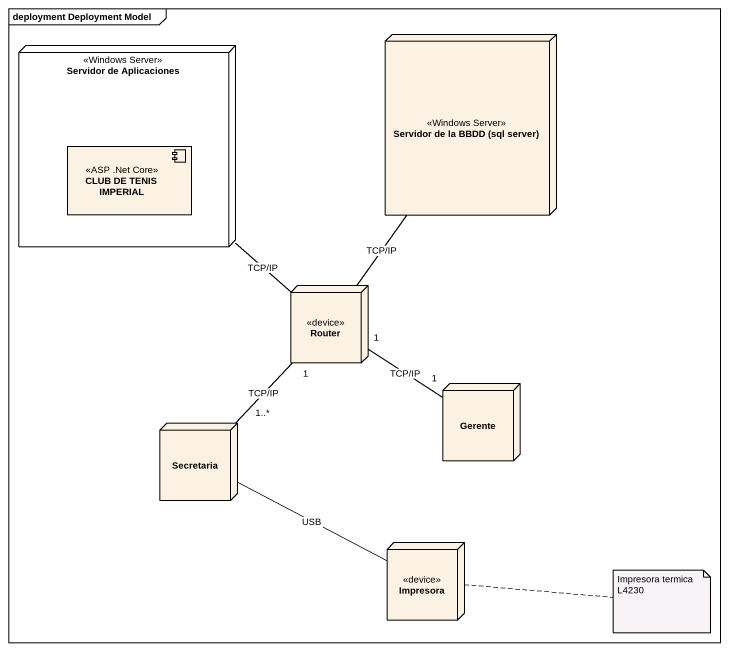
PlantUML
@startuml
mainframe deployment Deployment Model
node "Servidor de Aplicaciones" as Servidor_de_Aplicaciones <<Windows Server>> {
  component "CLUB DE TENIS IMPERIAL" as CLUB_DE_TENIS_IMPERIAL <<ASP .Net Core>>
}
node "Servidor de la BBDD (sql server)" as Servidor_de_la_BBDD_sql <<Windows Server>>
node Router <<device>>
node Gerente
node Secretaria
node Impresora <<device>>
Router -up- Servidor_de_Aplicaciones : TCP/IP
Router -up- Servidor_de_la_BBDD_sql : TCP/IP
Router "1" -- "1" Gerente : TCP/IP
Router "1" -- "1..*" Secretaria : TCP/IP
Secretaria -right- Impresora : USB
note right of Impresora : Impresora termica L4230
@enduml
